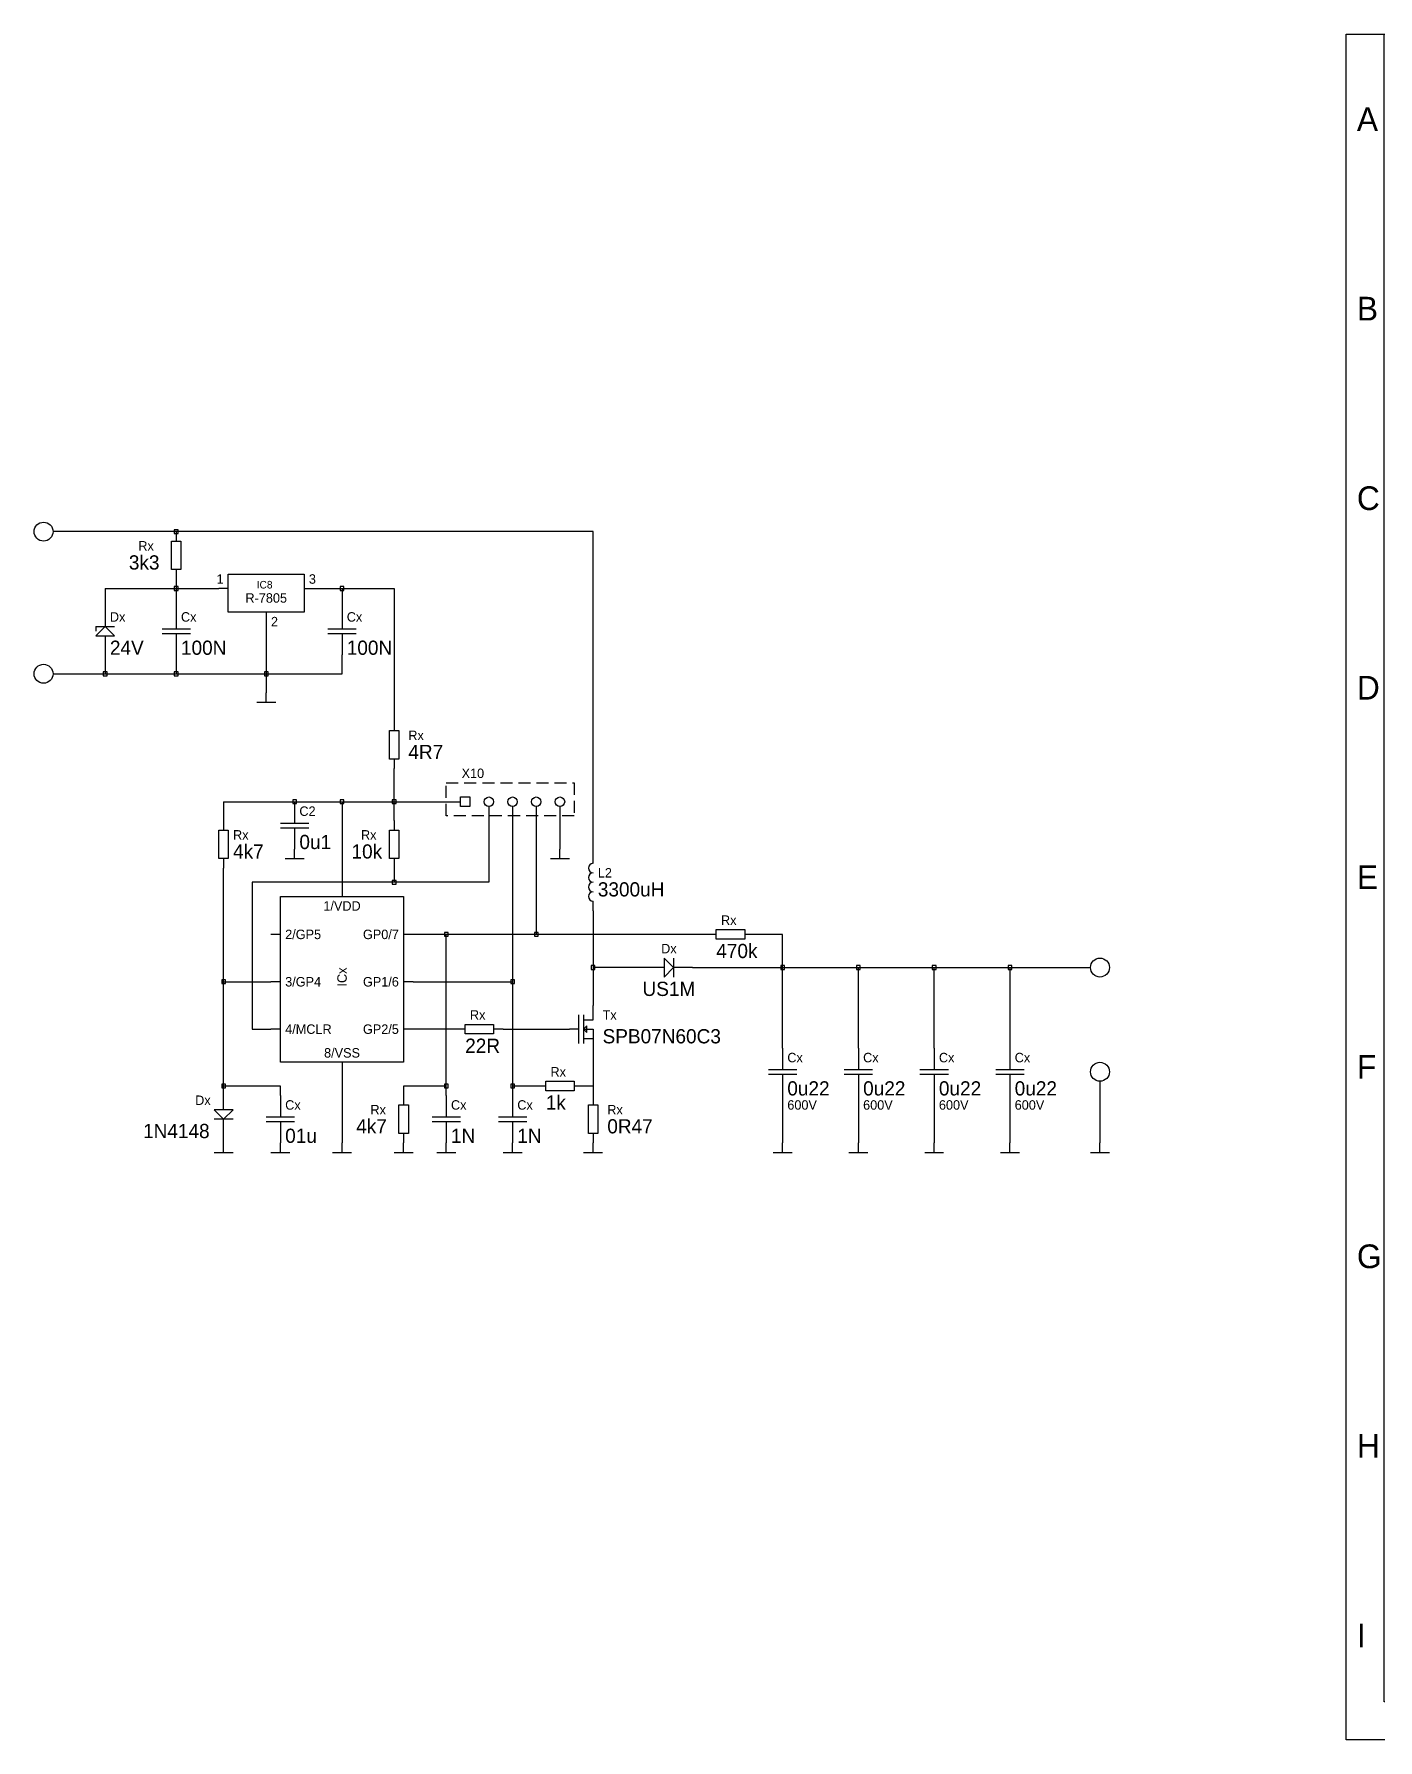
# Model space of a CAD drawing. Extents: x -38 to 385, y 110 to 290.
# Drawn here: x -38.5 to 103.3, y 110 to 290 of the extents above; entities that cross this region are included whole.
import ezdxf
from ezdxf.enums import TextEntityAlignment as Align

# ---------------------------------------------------------------- set-up
doc = ezdxf.new("R2010")
doc.units = 0
doc.header["$LTSCALE"] = 0.2
doc.linetypes.add('SOLID', pattern=[0])
doc.linetypes.add('VERDECKT', pattern=[9.525, 6.35, -3.175])
doc.layers.get('0').update_dxf_attribs({"linetype": 'CONTINUOUS'})
for name, color, linetype in [('_LAYER_1', 7, 'SOLID'), ('RAHMEN', 5, 'CONTINUOUS'), ('Schaltplan', 7, 'CONTINUOUS'), ('ZEICHNUNG', 7, 'CONTINUOUS')]:
    doc.layers.add(name, color=color, linetype=linetype)

# ---------------------------------------------------------------- blocks, each defined once
blk = doc.blocks.new('RAHMEN4Q')
at = {"layer": 'RAHMEN'}
for p, q in [((0, 180), (285, 180)), ((0, 0), (0, 180)), ((4, 4), (4, 180)), ((285, 180), (285, 0)), ((285, 4), (4, 4)), ((285, 0), (0, 0))]:
    blk.add_line(p, q, dxfattribs=at)
for s, p in [('A', (1.12, 169.78)), ('B', (1.12, 149.78)), ('C', (1.12, 129.78)), ('D', (1.12, 109.78)), ('E', (1.12, 89.78)), ('F', (1.12, 69.78)), ('G', (1.12, 49.78)), ('H', (1.12, 29.78)), ('I', (1.12, 9.78)), ('1', (19.05, 0.75)), ('2', (59.05, 0.75)), ('3', (99.05, 0.75)), ('4', (139.05, 0.75)), ('5', (179.05, 0.75)), ('6', (219.05, 0.75)), ('7', (259.05, 0.75))]:
    blk.add_text(s, height=2.5, dxfattribs=at).set_placement(p)
blk = doc.blocks.new('FET')
for p, q in [((1, 0), (0, 0)), ((1, -1.5), (1, 1.5)), ((1.5, 1), (2.5, 1)), ((1.85, 0.35), (1.5, 0)), ((1.5, 0), (2.5, 0)), ((1.5, 0), (1.85, -0.35)), ((1.85, -0.35), (1.85, 0.35))]:
    blk.add_line(p, q)
at = {"layer": 'Schaltplan'}
for p, q in [((2.5, 1), (2.5, 2.5)), ((1.5, 1.5), (1.5, -1.5)), ((2.5, 0), (2.5, -2.5)), ((1.5, -1), (2.5, -1))]:
    blk.add_line(p, q, dxfattribs=at)
for tag, p, height in [('TX', (3.5, 1), 1), ('TYP', (3.5, -1.5), 1.5)]:
    blk.add_attdef(tag, p, '', height=height)
blk = doc.blocks.new('R_WAAGRECHT')
at = {"layer": 'ZEICHNUNG'}
for p, q in [((-4, 0), (-5, 0)), ((-4, -0.5), (-4, 0.5)), ((-4, 0.5), (-1, 0.5)), ((-1, 0.5), (-1, -0.5)), ((0, 0), (-1, 0)), ((-1, -0.5), (-4, -0.5))]:
    blk.add_line(p, q, dxfattribs=at)
for tag, p, height in [('1K0', (-4, 1), 1.5), ('RX', (-4, -2), 1)]:
    blk.add_attdef(tag, p, '', height=height, dxfattribs=at)
blk = doc.blocks.new('DROSSEL-vertikal')
at = {"linetype": 'Continuous'}
for p, q in [((0, -1), (0, 0)), ((0, -6), (0, -5))]:
    blk.add_line(p, q, dxfattribs=at)
for centre in [(0, -1.5), (0, -2.5), (0, -3.5), (0, -4.5)]:
    blk.add_arc(centre, 0.5, 90, 270, dxfattribs=at)
for tag, p, height in [('POS', (0.5, -2.5), 1), ('WERT', (0.5, -4.5), 1.5)]:
    blk.add_attdef(tag, p, '', height=height)
blk = doc.blocks.new('D-rechts')
for p, q in [((-2, 0), (-3, 1)), ((-3, 1), (-3, -1)), ((-2, 1), (-2, -1)), ((-3, 0), (-5, 0)), ((-3, -1), (-2, 0)), ((0, 0), (-2, 0))]:
    blk.add_line(p, q)
for tag, height, p in [('D', 1, (-2.5, 1.5)), ('TYP', 1.5, (-2.5, -3))]:
    blk.add_attdef(tag, text='', height=height).set_placement(p, align=Align.CENTER)
blk = doc.blocks.new('C_SENKRECHT')
at = {"layer": 'ZEICHNUNG'}
for p, q in [((0, 5), (0, 2.75)), ((-1.5, 2.75), (1.5, 2.75)), ((-1.5, 2.25), (1.5, 2.25)), ((0, 2.25), (0, 0))]:
    blk.add_line(p, q, dxfattribs=at)
for tag, p, height in [('+', (-1, 3), 1), ('C', (0.5, 3.5), 1), ('100N', (0.5, 0), 1.5)]:
    blk.add_attdef(tag, p, '', height=height, dxfattribs=at)
blk = doc.blocks.new('GND')
at = {"layer": '_LAYER_1'}
blk.add_line((0, -1), (0, 0), dxfattribs=at)
at = {"layer": '_LAYER_1', "lineweight": 30}
blk.add_line((-1, -1), (1, -1), dxfattribs=at)
blk = doc.blocks.new('VERBINDUNG')
at = {"layer": 'ZEICHNUNG'}
for p, q in [((0.2, 0.2), (-0.2, 0.2)), ((-0.2, 0.2), (-0.2, -0.2)), ((0.2, -0.2), (0.2, 0.2)), ((-0.2, -0.2), (0.2, -0.2))]:
    blk.add_line(p, q, dxfattribs=at)
blk = doc.blocks.new('R_SENKRECHT')
at = {"layer": 'ZEICHNUNG'}
for p, q in [((0, 5), (0, 4)), ((0, 1), (0, 0))]:
    blk.add_line(p, q, dxfattribs=at)
blk.add_lwpolyline([(-0.5, 1), (-0.5, 4), (0.5, 4), (0.5, 1)], close=True, dxfattribs=at)
for tag, p, height in [('1K0', (1, 2.5), 1.5), ('RX', (1, 1), 1)]:
    blk.add_attdef(tag, p, '', height=height, dxfattribs=at)
blk = doc.blocks.new('12F675')
for p, q in [((7.5, 5), (7.5, 4)), ((1, 0), (0, 0)), ((15, 0), (14, 0)), ((1, -5), (0, -5)), ((15, -5), (14, -5)), ((1, -10), (0, -10)), ((15, -10), (14, -10)), ((7.5, -13.5), (7.5, -14.5))]:
    blk.add_line(p, q)
at = {"lineweight": 30}
blk.add_lwpolyline([(1, 4), (14, 4), (14, -13.5), (1, -13.5)], close=True, dxfattribs=at)
for tag, p in [('P1', (7.5, 2.5)), ('P8', (7.5, -13))]:
    blk.add_attdef(tag, text='', height=1).set_placement(p, align=Align.CENTER)
for tag, p in [('P2', (1.5, -0.5)), ('P3', (1.5, -5.5)), ('P4', (1.5, -10.5))]:
    blk.add_attdef(tag, p, '', height=1)
for tag, p in [('P7', (13.5, -0.5)), ('P6', (13.5, -5.5)), ('P5', (13.5, -10.5))]:
    blk.add_attdef(tag, text='', height=1).set_placement(p, align=Align.RIGHT)
blk.add_attdef('POS', text='', height=1, rotation=90).set_placement((7.5, -4.5), align=Align.MIDDLE)
blk = doc.blocks.new('D-unten')
for p, q in [((0, 3), (0, 5)), ((1, 3), (-1, 3)), ((-1, 3), (0, 2)), ((1, 2), (-1, 2)), ((0, 2), (1, 3)), ((0, 0), (0, 2))]:
    blk.add_line(p, q)
for tag, p, height in [('D', (0.5, 3.5), 1), ('TYP', (0.5, 0), 1.5)]:
    blk.add_attdef(tag, p, '', height=height)
blk = doc.blocks.new('R78XX')
for p, q in [((-4, 3.5), (-5, 3.5)), ((4, 3.5), (5, 3.5)), ((0, 1), (0, 0))]:
    blk.add_line(p, q)
at = {"lineweight": 30}
blk.add_lwpolyline([(-4, 5), (4, 5), (4, 1), (-4, 1)], close=True, dxfattribs=at)
blk.add_text('1', height=1).set_placement((-4.5, 4), align=Align.RIGHT)
for s, p in [('3', (4.5, 4)), ('2', (0.5, -0.5))]:
    blk.add_text(s, height=1).set_placement(p)
blk.add_attdef('ICX', (-1, 3.5), '', height=0.8)
blk.add_attdef('R-78XX', text='', height=1).set_placement((0, 2), align=Align.CENTER)
blk = doc.blocks.new('ZD_oben')
for p, q in [((0, 2.5), (0, 0.5)), ((-1, 0.5), (1, 0.5)), ((-1, 0.5), (-1, 0)), ((0, 0.5), (-1, -0.5)), ((1, -0.5), (0, 0.5)), ((-1, -0.5), (1, -0.5)), ((0, -0.5), (0, -2.5))]:
    blk.add_line(p, q)
for tag, p, height in [('D', (0.5, 1), 1), ('TYP', (0.5, -2.5), 1.5)]:
    blk.add_attdef(tag, p, '', height=height)

msp = doc.modelspace()

# ---------------------------------------------------------------- linework, layer by layer
for p, q in [((20.5, 237.5), (-36.5, 237.5)), ((20.5, 221), (20.5, 237.5)), ((-31, 231.5), (-19, 231.5)), ((-31, 231.5), (-31, 229.5)), ((-9, 231.5), (-0.5, 231.5)), ((-0.5, 231.5), (-0.5, 217.5)), ((-31, 224.5), (-31, 222.5)), ((-36.5, 222.5), (-6, 222.5)), ((20.5, 203.5), (20.5, 221)), ((-0.5, 207), (-0.5, 212.5)), ((-18.5, 209), (6.5, 209)), ((-18.5, 209), (-18.5, 207)), ((-6, 209), (-6, 200)), ((9.5, 208.5), (9.5, 200.5)), ((12, 208.5), (12, 179)), ((14.5, 208.5), (14.5, 195)), ((-18.5, 178.5), (-18.5, 202)), ((-0.5, 202), (-0.5, 200.5)), ((9.5, 200.5), (-15.5, 200.5)), ((-15.5, 200.5), (-15.5, 185)), ((20.5, 197.5), (20.5, 187.5)), ((32.5, 195), (1.5, 195)), ((5, 178), (5, 195)), ((40.5, 195), (37.5, 195)), ((40.5, 183), (40.5, 195)), ((26, 191.5), (20.5, 191.5)), ((31, 191.5), (73, 191.5)), ((48.5, 183), (48.5, 191.5)), ((56.5, 183), (56.5, 191.5)), ((64.5, 191.5), (64.5, 183)), ((-18.5, 190), (-13.5, 190)), ((1.5, 190), (12, 190)), ((-15.5, 185), (-13.5, 185)), ((6, 185), (1.5, 185)), ((11, 185), (18, 185)), ((20.5, 182.5), (20.5, 178)), ((-6, 180.5), (-6, 173)), ((-12.5, 179), (-18.5, 179)), ((-12.5, 178), (-12.5, 179)), ((0.5, 179), (0.5, 178)), ((5, 179), (0.5, 179)), ((14.5, 179), (12, 179)), ((12, 179), (12, 178)), ((20.5, 179), (19.5, 179)), ((74, 179.5), (74, 173)), ((40.5, 178), (40.5, 173)), ((48.5, 178), (48.5, 173)), ((56.5, 178), (56.5, 173)), ((64.5, 178), (64.5, 173)), ((-18.5, 173), (-18.5, 173.5))]:
    msp.add_line(p, q)
at = {"linetype": 'Continuous'}
for p, q in [((-23.5, 232.5), (-23.5, 229.5)), ((-6, 231.5), (-6, 229.5)), ((-14, 228), (-14, 220.5)), ((-23.5, 224.5), (-23.5, 222.5)), ((-6, 222.5), (-6, 224.5))]:
    msp.add_line(p, q, dxfattribs=at)
for centre in [(-37.5, 237.5), (-37.5, 222.5), (74, 191.5), (74, 180.5)]:
    msp.add_circle(centre, 1)
at = {"layer": 'Schaltplan'}
msp.add_line((17, 208.5), (17, 204), dxfattribs=at)
at = {"layer": 'Schaltplan', "linetype": 'VERDECKT'}
msp.add_lwpolyline([(5, 211), (18.5, 211), (18.5, 207.5), (5, 207.5)], close=True, dxfattribs=at)
at = {"layer": 'Schaltplan'}
msp.add_lwpolyline([(6.5, 209.5), (7.5, 209.5), (7.5, 208.5), (6.5, 208.5)], close=True, dxfattribs=at)
for centre in [(9.5, 209), (12, 209), (14.5, 209), (17, 209)]:
    msp.add_circle(centre, 0.5, dxfattribs=at)

# ---------------------------------------------------------------- block references
for name, p, values in [('ZD_oben', (-31, 227), {'TYP': '24V', 'D': 'Dx'}), ('12F675', (-13.5, 195), {'P8': '8/VSS', 'P4': '4/MCLR', 'P5': 'GP2/5', 'POS': 'ICx', 'P1': '1/VDD', 'P3': '3/GP4', 'P2': '2/GP5', 'P7': 'GP0/7', 'P6': 'GP1/6'}), ('D-rechts', (31, 191.5), {'TYP': 'US1M', 'D': 'Dx'})]:
    msp.add_blockref(name, p).add_auto_attribs(values)
ref = msp.add_blockref('D-unten', (-18.5, 173.5))
ref.add_attrib('D', 'Dx', (-21.5, 177), dxfattribs={"height": 1})
ref.add_attrib('TYP', '1N4148', (-27, 173.5), dxfattribs={"height": 1.5})
at = {"layer": 'RAHMEN', "lineweight": 40}
msp.add_blockref('RAHMEN4Q', (100, 110), dxfattribs=at)
at = {"layer": 'Schaltplan'}
ref = msp.add_blockref('R_SENKRECHT', (-23.5, 232.5), dxfattribs=at)
ref.add_attrib('RX', 'Rx', (-27.5, 235.5), dxfattribs={"layer": 'ZEICHNUNG', "height": 1})
ref.add_attrib('1K0', '3k3', (-28.5, 233.5), dxfattribs={"layer": 'ZEICHNUNG', "height": 1.5})
ref = msp.add_blockref('R_SENKRECHT', (-0.5, 212.5), dxfattribs=at)
ref.add_attrib('RX', 'Rx', (1, 215.5), dxfattribs={"layer": 'ZEICHNUNG', "height": 1})
ref.add_attrib('1K0', '4R7', (1, 213.5), dxfattribs={"layer": 'ZEICHNUNG', "height": 1.5})
ref = msp.add_blockref('C_SENKRECHT', (-11, 204), dxfattribs=at)
ref.add_attrib('100N', '0u1', (-10.5, 204), dxfattribs={"layer": 'ZEICHNUNG', "height": 1.5})
ref.add_attrib('C', 'C2', (-10.5, 207.5), dxfattribs={"layer": 'ZEICHNUNG', "height": 1})
for name, p in [('VERBINDUNG', (-11, 209)), ('VERBINDUNG', (-11, 209)), ('VERBINDUNG', (-6, 209)), ('VERBINDUNG', (-6, 209)), ('VERBINDUNG', (-0.5, 209)), ('VERBINDUNG', (-0.5, 209)), ('GND', (-11, 204)), ('GND', (17, 204)), ('VERBINDUNG', (-0.5, 200.5)), ('VERBINDUNG', (-0.5, 200.5)), ('VERBINDUNG', (5, 195)), ('VERBINDUNG', (5, 195)), ('VERBINDUNG', (14.5, 195)), ('VERBINDUNG', (14.5, 195)), ('VERBINDUNG', (20.5, 191.5)), ('VERBINDUNG', (20.5, 191.5)), ('VERBINDUNG', (40.5, 191.5)), ('VERBINDUNG', (40.5, 191.5)), ('VERBINDUNG', (48.5, 191.5)), ('VERBINDUNG', (48.5, 191.5)), ('VERBINDUNG', (48.5, 191.5)), ('VERBINDUNG', (48.5, 191.5)), ('VERBINDUNG', (48.5, 191.5)), ('VERBINDUNG', (48.5, 191.5)), ('VERBINDUNG', (56.5, 191.5)), ('VERBINDUNG', (56.5, 191.5)), ('VERBINDUNG', (64.5, 191.5)), ('VERBINDUNG', (64.5, 191.5)), ('VERBINDUNG', (-18.5, 190)), ('VERBINDUNG', (-18.5, 190)), ('VERBINDUNG', (12, 190)), ('VERBINDUNG', (12, 190)), ('VERBINDUNG', (-18.5, 179)), ('VERBINDUNG', (-18.5, 179)), ('VERBINDUNG', (5, 179)), ('VERBINDUNG', (5, 179)), ('VERBINDUNG', (12, 179)), ('VERBINDUNG', (12, 179)), ('GND', (-18.5, 173)), ('GND', (-12.5, 173)), ('GND', (-6, 173)), ('GND', (0.5, 173)), ('GND', (5, 173)), ('GND', (12, 173)), ('GND', (20.5, 173)), ('GND', (40.5, 173)), ('GND', (48.5, 173)), ('GND', (56.5, 173)), ('GND', (64.5, 173)), ('GND', (74, 173))]:
    msp.add_blockref(name, p, dxfattribs=at)
ref = msp.add_blockref('R_SENKRECHT', (-18.5, 202), dxfattribs=at)
ref.add_attrib('RX', 'Rx', (-17.5, 205), dxfattribs={"layer": 'ZEICHNUNG', "height": 1})
ref.add_attrib('1K0', '4k7', (-17.5, 203), dxfattribs={"layer": 'ZEICHNUNG', "height": 1.5})
ref = msp.add_blockref('R_SENKRECHT', (-0.5, 202), dxfattribs=at)
ref.add_attrib('RX', 'Rx', (-4, 205), dxfattribs={"layer": 'ZEICHNUNG', "height": 1})
ref.add_attrib('1K0', '10k', (-5, 203), dxfattribs={"layer": 'ZEICHNUNG', "height": 1.5})
for name, p, values in [('DROSSEL-vertikal', (20.5, 203.5), {'WERT': '3300uH', 'POS': 'L2'}), ('FET', (18, 185), {'TYP': 'SPB07N60C3', 'TX': 'Tx'})]:
    msp.add_blockref(name, p, dxfattribs=at).add_auto_attribs(values)
ref = msp.add_blockref('R_WAAGRECHT', (37.5, 195), dxfattribs=at)
ref.add_attrib('RX', 'Rx', (34, 196), dxfattribs={"layer": 'ZEICHNUNG', "height": 1})
ref.add_attrib('1K0', '470k', (33.5, 192.5), dxfattribs={"layer": 'ZEICHNUNG', "height": 1.5})
ref = msp.add_blockref('R_WAAGRECHT', (11, 185), dxfattribs=at)
ref.add_attrib('RX', 'Rx', (7.5, 186), dxfattribs={"layer": 'ZEICHNUNG', "height": 1})
ref.add_attrib('1K0', '22R', (7, 182.5), dxfattribs={"layer": 'ZEICHNUNG', "height": 1.5})
ref = msp.add_blockref('C_SENKRECHT', (40.5, 178), dxfattribs=at)
ref.add_attrib('+', '600V', (41, 176.5), dxfattribs={"layer": 'ZEICHNUNG', "height": 1})
ref.add_attrib('100N', '0u22', (41, 178), dxfattribs={"layer": 'ZEICHNUNG', "height": 1.5})
ref.add_attrib('C', 'Cx', (41, 181.5), dxfattribs={"layer": 'ZEICHNUNG', "height": 1})
ref = msp.add_blockref('C_SENKRECHT', (48.5, 178), dxfattribs=at)
ref.add_attrib('+', '600V', (49, 176.5), dxfattribs={"layer": 'ZEICHNUNG', "height": 1})
ref.add_attrib('100N', '0u22', (49, 178), dxfattribs={"layer": 'ZEICHNUNG', "height": 1.5})
ref.add_attrib('C', 'Cx', (49, 181.5), dxfattribs={"layer": 'ZEICHNUNG', "height": 1})
ref = msp.add_blockref('C_SENKRECHT', (56.5, 178), dxfattribs=at)
ref.add_attrib('+', '600V', (57, 176.5), dxfattribs={"layer": 'ZEICHNUNG', "height": 1})
ref.add_attrib('100N', '0u22', (57, 178), dxfattribs={"layer": 'ZEICHNUNG', "height": 1.5})
ref.add_attrib('C', 'Cx', (57, 181.5), dxfattribs={"layer": 'ZEICHNUNG', "height": 1})
ref = msp.add_blockref('C_SENKRECHT', (64.5, 178), dxfattribs=at)
ref.add_attrib('+', '600V', (65, 176.5), dxfattribs={"layer": 'ZEICHNUNG', "height": 1})
ref.add_attrib('100N', '0u22', (65, 178), dxfattribs={"layer": 'ZEICHNUNG', "height": 1.5})
ref.add_attrib('C', 'Cx', (65, 181.5), dxfattribs={"layer": 'ZEICHNUNG', "height": 1})
ref = msp.add_blockref('R_WAAGRECHT', (19.5, 179), dxfattribs=at)
ref.add_attrib('RX', 'Rx', (16, 180), dxfattribs={"layer": 'ZEICHNUNG', "height": 1})
ref.add_attrib('1K0', '1k', (15.5, 176.5), dxfattribs={"layer": 'ZEICHNUNG', "height": 1.5})
ref = msp.add_blockref('C_SENKRECHT', (-12.5, 173), dxfattribs=at)
ref.add_attrib('100N', '01u', (-12, 173), dxfattribs={"layer": 'ZEICHNUNG', "height": 1.5})
ref.add_attrib('C', 'Cx', (-12, 176.5), dxfattribs={"layer": 'ZEICHNUNG', "height": 1})
ref = msp.add_blockref('R_SENKRECHT', (0.5, 173), dxfattribs=at)
ref.add_attrib('RX', 'Rx', (-3, 176), dxfattribs={"layer": 'ZEICHNUNG', "height": 1})
ref.add_attrib('1K0', '4k7', (-4.5, 174), dxfattribs={"layer": 'ZEICHNUNG', "height": 1.5})
ref = msp.add_blockref('C_SENKRECHT', (5, 173), dxfattribs=at)
ref.add_attrib('100N', '1N', (5.5, 173), dxfattribs={"layer": 'ZEICHNUNG', "height": 1.5})
ref.add_attrib('C', 'Cx', (5.5, 176.5), dxfattribs={"layer": 'ZEICHNUNG', "height": 1})
ref = msp.add_blockref('C_SENKRECHT', (12, 173), dxfattribs=at)
ref.add_attrib('100N', '1N', (12.5, 173), dxfattribs={"layer": 'ZEICHNUNG', "height": 1.5})
ref.add_attrib('C', 'Cx', (12.5, 176.5), dxfattribs={"layer": 'ZEICHNUNG', "height": 1})
ref = msp.add_blockref('R_SENKRECHT', (20.5, 173), dxfattribs=at)
ref.add_attrib('RX', 'Rx', (22, 176), dxfattribs={"layer": 'ZEICHNUNG', "height": 1})
ref.add_attrib('1K0', '0R47', (22, 174), dxfattribs={"layer": 'ZEICHNUNG', "height": 1.5})
at = {"layer": 'ZEICHNUNG'}
for name, p in [('VERBINDUNG', (-23.5, 237.5)), ('VERBINDUNG', (-23.5, 237.5)), ('VERBINDUNG', (-23.5, 231.5)), ('VERBINDUNG', (-23.5, 231.5)), ('VERBINDUNG', (-6, 231.5)), ('VERBINDUNG', (-6, 231.5)), ('VERBINDUNG', (-31, 222.5)), ('VERBINDUNG', (-31, 222.5)), ('VERBINDUNG', (-23.5, 222.5)), ('VERBINDUNG', (-23.5, 222.5)), ('VERBINDUNG', (-14, 222.5)), ('VERBINDUNG', (-14, 222.5)), ('GND', (-14, 220.5))]:
    msp.add_blockref(name, p, dxfattribs=at)
msp.add_blockref('R78XX', (-14, 228), dxfattribs=at).add_auto_attribs({'R-78XX': 'R-7805', 'ICX': 'IC8'})
ref = msp.add_blockref('C_SENKRECHT', (-23.5, 224.5), dxfattribs=at)
ref.add_attrib('100N', '100N', (-23, 224.5), dxfattribs={"height": 1.5})
ref.add_attrib('C', 'Cx', (-23, 228), dxfattribs={"height": 1})
ref = msp.add_blockref('C_SENKRECHT', (-6, 224.5), dxfattribs=at)
ref.add_attrib('100N', '100N', (-5.5, 224.5), dxfattribs={"height": 1.5})
ref.add_attrib('C', 'Cx', (-5.5, 228), dxfattribs={"height": 1})

# ---------------------------------------------------------------- texts
at = {"layer": 'Schaltplan'}
msp.add_text('X10', height=1, dxfattribs=at).set_placement((9, 211.5), align=Align.RIGHT)

doc.saveas('drawing.dxf')
